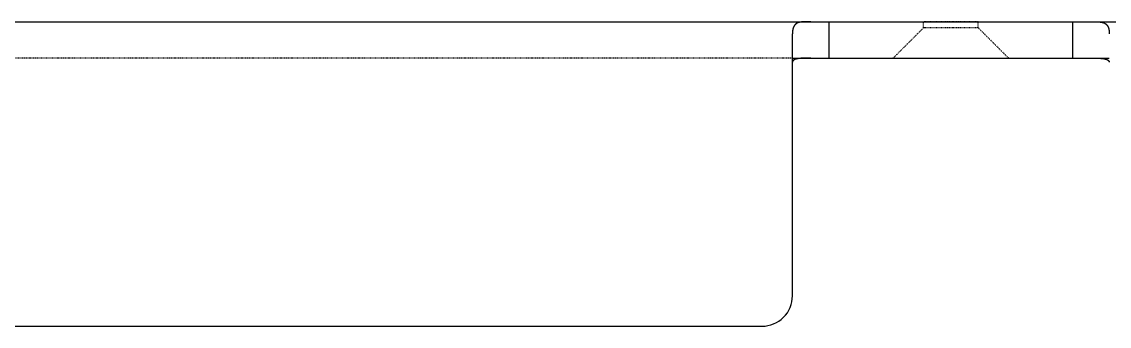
# Model space of a CAD drawing. Extents: x 365 to 1810, y 642 to 1032.
# Drawn here: x 808.8 to 987.3, y 642 to 692 of the extents above; entities that cross this region are included whole.
import ezdxf

# ---------------------------------------------------------------- set-up
doc = ezdxf.new("R2010")
doc.units = 0
doc.linetypes.add('HIDDEN', pattern=[0.2, 0.1, -0.1])
doc.layers.add('geometry', color=8, linetype='Continuous')

msp = doc.modelspace()

# ---------------------------------------------------------------- linework, layer by layer
at = {"layer": 'geometry', "linetype": 'CONTINUOUS'}
for points in [[(630.35, 692.02), (1810.35, 692.02)], [(935.42, 690.81), (935.41, 690.79)], [(935.41, 690.79), (935.41, 690.78)], [(935.43, 690.85), (935.42, 690.83)], [(935.42, 690.83), (935.42, 690.81)], [(935.44, 690.89), (935.43, 690.87)], [(935.43, 690.87), (935.43, 690.85)], [(935.45, 690.92), (935.44, 690.91)], [(935.44, 690.91), (935.44, 690.89)], [(935.46, 690.96), (935.45, 690.94)], [(935.45, 690.94), (935.45, 690.92)], [(935.47, 691), (935.46, 690.98)], [(935.46, 690.98), (935.46, 690.96)], [(935.48, 691.02), (935.47, 691)], [(935.49, 691.05), (935.48, 691.03)], [(935.48, 691.03), (935.48, 691.02)], [(935.5, 691.07), (935.49, 691.05)], [(935.51, 691.11), (935.5, 691.09)], [(935.5, 691.09), (935.5, 691.07)], [(935.52, 691.12), (935.51, 691.11)], [(935.53, 691.14), (935.52, 691.12)], [(935.53, 691.16), (935.53, 691.14)], [(935.55, 691.2), (935.54, 691.18)], [(935.54, 691.18), (935.53, 691.16)], [(935.56, 691.21), (935.55, 691.2)], [(935.57, 691.23), (935.56, 691.21)], [(935.58, 691.25), (935.57, 691.23)], [(935.59, 691.26), (935.58, 691.25)], [(935.6, 691.28), (935.59, 691.26)], [(935.62, 691.32), (935.61, 691.3)], [(935.61, 691.3), (935.6, 691.28)], [(935.63, 691.35), (935.62, 691.33)], [(935.62, 691.33), (935.62, 691.32)], [(935.65, 691.37), (935.63, 691.35)], [(935.66, 691.38), (935.65, 691.37)], [(935.67, 691.4), (935.66, 691.38)], [(935.68, 691.41), (935.67, 691.4)], [(935.69, 691.43), (935.68, 691.41)], [(935.7, 691.45), (935.69, 691.43)], [(935.71, 691.46), (935.7, 691.45)], [(935.72, 691.48), (935.71, 691.46)], [(935.74, 691.49), (935.72, 691.48)], [(935.75, 691.51), (935.74, 691.49)], [(935.76, 691.52), (935.75, 691.51)], [(935.77, 691.53), (935.76, 691.52)], [(935.79, 691.55), (935.77, 691.53)], [(935.8, 691.56), (935.79, 691.55)], [(935.81, 691.58), (935.8, 691.56)], [(935.83, 691.59), (935.81, 691.58)], [(935.84, 691.6), (935.83, 691.59)], [(935.85, 691.62), (935.84, 691.6)], [(935.87, 691.63), (935.85, 691.62)], [(935.88, 691.64), (935.87, 691.63)], [(935.89, 691.65), (935.88, 691.64)], [(935.91, 691.67), (935.89, 691.65)], [(935.92, 691.68), (935.91, 691.67)], [(935.94, 691.69), (935.92, 691.68)], [(935.96, 691.7), (935.94, 691.69)], [(935.97, 691.71), (935.96, 691.7)], [(935.99, 691.72), (935.97, 691.71)], [(936, 691.73), (935.99, 691.72)], [(936.02, 691.74), (936, 691.73)], [(936.03, 691.75), (936.02, 691.74)], [(936.05, 691.76), (936.03, 691.75)], [(936.07, 691.77), (936.05, 691.76)], [(936.08, 691.78), (936.07, 691.77)], [(936.1, 691.79), (936.08, 691.78)], [(936.12, 691.8), (936.1, 691.79)], [(936.13, 691.8), (936.12, 691.8)], [(936.15, 691.81), (936.13, 691.8)], [(936.17, 691.82), (936.15, 691.81)], [(936.18, 691.83), (936.17, 691.82)], [(936.2, 691.84), (936.18, 691.83)], [(936.22, 691.84), (936.2, 691.84)], [(936.24, 691.85), (936.22, 691.84)], [(936.26, 691.86), (936.24, 691.85)], [(936.27, 691.86), (936.26, 691.86)], [(936.29, 691.87), (936.27, 691.86)], [(936.31, 691.88), (936.29, 691.87)], [(936.33, 691.88), (936.31, 691.88)], [(936.35, 691.89), (936.33, 691.88)], [(936.37, 691.89), (936.35, 691.89)], [(936.38, 691.9), (936.37, 691.89)], [(936.4, 691.9), (936.38, 691.9)], [(936.42, 691.91), (936.4, 691.9)], [(936.44, 691.91), (936.42, 691.91)], [(936.46, 691.92), (936.44, 691.91)], [(936.48, 691.92), (936.46, 691.92)], [(936.5, 691.93), (936.48, 691.92)], [(936.52, 691.93), (936.5, 691.93)], [(936.54, 691.93), (936.52, 691.93)], [(936.55, 691.94), (936.54, 691.93)], [(936.57, 691.94), (936.55, 691.94)], [(936.59, 691.95), (936.57, 691.94)], [(936.61, 691.95), (936.59, 691.95)], [(936.63, 691.95), (936.61, 691.95)], [(936.65, 691.96), (936.63, 691.95)], [(936.67, 691.96), (936.65, 691.96)], [(936.69, 691.96), (936.67, 691.96)], [(936.71, 691.96), (936.69, 691.96)], [(936.73, 691.97), (936.71, 691.96)], [(936.75, 691.97), (936.73, 691.97)], [(936.77, 691.97), (936.75, 691.97)], [(936.79, 691.98), (936.77, 691.97)], [(936.81, 691.98), (936.79, 691.98)], [(936.83, 691.98), (936.81, 691.98)], [(936.85, 691.98), (936.83, 691.98)], [(936.86, 691.99), (936.85, 691.98)], [(936.88, 691.99), (936.86, 691.99)], [(936.9, 691.99), (936.88, 691.99)], [(936.92, 691.99), (936.9, 691.99)], [(936.94, 691.99), (936.92, 691.99)], [(936.96, 692), (936.94, 691.99)], [(936.98, 692), (936.96, 692)], [(937, 692), (936.98, 692)], [(937.02, 692), (937, 692)], [(937.04, 692), (937.02, 692)], [(937.06, 692), (937.04, 692)], [(937.08, 692), (937.06, 692)], [(937.1, 692.01), (937.08, 692)], [(937.11, 692.01), (937.1, 692.01)], [(937.13, 692.01), (937.11, 692.01)], [(937.15, 692.01), (937.13, 692.01)], [(937.17, 692.01), (937.15, 692.01)], [(937.19, 692.01), (937.17, 692.01)], [(937.21, 692.01), (937.19, 692.01)], [(937.23, 692.01), (937.21, 692.01)], [(937.25, 692.01), (937.23, 692.01)], [(937.27, 692.01), (937.25, 692.01)], [(937.29, 692.02), (937.27, 692.01)], [(937.3, 692.02), (937.29, 692.02)], [(937.32, 692.02), (937.3, 692.02)], [(937.34, 692.02), (937.32, 692.02)], [(937.36, 692.02), (937.34, 692.02)], [(937.38, 692.02), (937.36, 692.02)], [(937.4, 692.02), (937.38, 692.02)], [(937.42, 692.02), (937.4, 692.02)], [(937.44, 692.02), (937.42, 692.02)], [(937.46, 692.02), (937.44, 692.02)], [(937.48, 692.02), (937.46, 692.02)], [(937.49, 692.02), (937.48, 692.02)], [(937.51, 692.02), (937.49, 692.02)], [(937.53, 692.02), (937.51, 692.02)], [(937.55, 692.02), (937.53, 692.02)], [(937.57, 692.02), (937.55, 692.02)], [(937.59, 692.02), (937.57, 692.02)], [(937.61, 692.02), (937.59, 692.02)], [(937.63, 692.02), (937.61, 692.02)], [(937.65, 692.02), (937.63, 692.02)], [(937.66, 692.02), (937.65, 692.02)], [(937.68, 692.02), (937.66, 692.02)], [(937.7, 692.02), (937.68, 692.02)], [(937.72, 692.02), (937.7, 692.02)], [(937.74, 692.02), (937.72, 692.02)], [(937.76, 692.02), (937.74, 692.02)], [(937.78, 692.02), (937.76, 692.02)], [(937.8, 692.02), (937.78, 692.02)], [(937.82, 692.02), (937.8, 692.02)], [(937.84, 692.02), (937.82, 692.02)], [(937.85, 692.02), (937.84, 692.02)], [(937.87, 692.02), (937.85, 692.02)], [(937.89, 692.02), (937.87, 692.02)], [(937.91, 692.02), (937.89, 692.02)], [(937.93, 692.02), (937.91, 692.02)], [(937.95, 692.02), (937.93, 692.02)], [(937.97, 692.02), (937.95, 692.02)], [(937.99, 692.02), (937.97, 692.02)], [(938, 692.02), (937.99, 692.02)], [(938.02, 692.02), (938, 692.02)], [(938.04, 692.02), (938.02, 692.02)], [(938.06, 692.02), (938.04, 692.02)], [(938.08, 692.02), (938.06, 692.02)], [(938.1, 692.02), (938.08, 692.02)], [(938.12, 692.02), (938.1, 692.02)], [(938.14, 692.02), (938.12, 692.02)], [(938.16, 692.02), (938.14, 692.02)], [(938.17, 692.02), (938.16, 692.02)], [(938.19, 692.02), (938.17, 692.02)], [(938.21, 692.02), (938.19, 692.02)], [(938.23, 692.02), (938.21, 692.02)], [(938.25, 692.02), (938.23, 692.02)], [(938.27, 692.02), (938.25, 692.02)], [(938.29, 692.02), (938.27, 692.02)], [(938.31, 692.02), (938.29, 692.02)], [(938.33, 692.02), (938.31, 692.02)], [(938.35, 692.02), (938.33, 692.02)], [(941.35, 686.02), (941.35, 692.02)], [(981.35, 686.02), (981.35, 692.02)], [(984.35, 692.02), (984.37, 692.02)], [(984.37, 692.02), (984.38, 692.02)], [(984.38, 692.02), (984.4, 692.02)], [(984.4, 692.02), (984.42, 692.02)], [(984.42, 692.02), (984.44, 692.02)], [(984.44, 692.02), (984.46, 692.02)], [(984.46, 692.02), (984.48, 692.02)], [(984.48, 692.02), (984.5, 692.02)], [(984.5, 692.02), (984.52, 692.02)], [(984.52, 692.02), (984.54, 692.02)], [(984.54, 692.02), (984.55, 692.02)], [(984.55, 692.02), (984.57, 692.02)], [(984.57, 692.02), (984.59, 692.02)], [(984.59, 692.02), (984.61, 692.02)], [(984.61, 692.02), (984.63, 692.02)], [(984.63, 692.02), (984.65, 692.02)], [(984.65, 692.02), (984.67, 692.02)], [(984.67, 692.02), (984.69, 692.02)], [(984.69, 692.02), (984.71, 692.02)], [(984.71, 692.02), (984.73, 692.02)], [(984.73, 692.02), (984.74, 692.02)], [(984.74, 692.02), (984.76, 692.02)], [(984.76, 692.02), (984.78, 692.02)], [(984.78, 692.02), (984.8, 692.02)], [(984.8, 692.02), (984.82, 692.02)], [(984.82, 692.02), (984.84, 692.02)], [(984.84, 692.02), (984.86, 692.02)], [(984.86, 692.02), (984.88, 692.02)], [(984.88, 692.02), (984.9, 692.02)], [(984.9, 692.02), (984.91, 692.02)], [(984.91, 692.02), (984.93, 692.02)], [(984.93, 692.02), (984.95, 692.02)], [(984.95, 692.02), (984.97, 692.02)], [(984.97, 692.02), (984.99, 692.02)], [(984.99, 692.02), (985.01, 692.02)], [(985.01, 692.02), (985.03, 692.02)], [(985.03, 692.02), (985.05, 692.02)], [(985.05, 692.02), (985.07, 692.02)], [(985.07, 692.02), (985.09, 692.02)], [(985.09, 692.02), (985.1, 692.02)], [(985.1, 692.02), (985.12, 692.02)], [(985.12, 692.02), (985.14, 692.02)], [(985.14, 692.02), (985.16, 692.02)], [(985.16, 692.02), (985.18, 692.02)], [(985.18, 692.02), (985.2, 692.02)], [(985.2, 692.02), (985.22, 692.02)], [(985.22, 692.02), (985.24, 692.02)], [(985.24, 692.02), (985.25, 692.02)], [(985.25, 692.02), (985.27, 692.02)], [(985.27, 692.02), (985.29, 692.02)], [(985.29, 692.02), (985.31, 692.02)], [(985.31, 692.02), (985.33, 692.02)], [(985.33, 692.02), (985.35, 692.02)], [(985.35, 692.02), (985.37, 692.02)], [(985.37, 692.02), (985.39, 692.02)], [(985.39, 692.02), (985.41, 692.02)], [(985.41, 692.02), (985.43, 692.01)], [(985.43, 692.01), (985.45, 692.01)], [(985.45, 692.01), (985.46, 692.01)], [(985.46, 692.01), (985.48, 692.01)], [(985.48, 692.01), (985.5, 692.01)], [(985.5, 692.01), (985.52, 692.01)], [(985.52, 692.01), (985.54, 692.01)], [(985.54, 692.01), (985.56, 692.01)], [(985.56, 692.01), (985.58, 692.01)], [(985.58, 692.01), (985.6, 692.01)], [(985.6, 692.01), (985.62, 692)], [(985.62, 692), (985.64, 692)], [(985.64, 692), (985.65, 692)], [(985.65, 692), (985.67, 692)], [(985.67, 692), (985.69, 692)], [(985.69, 692), (985.71, 692)], [(985.71, 692), (985.73, 692)], [(985.73, 692), (985.75, 691.99)], [(985.75, 691.99), (985.77, 691.99)], [(985.77, 691.99), (985.79, 691.99)], [(985.79, 691.99), (985.81, 691.99)], [(985.81, 691.99), (985.83, 691.99)], [(985.83, 691.99), (985.85, 691.98)], [(985.85, 691.98), (985.87, 691.98)], [(985.87, 691.98), (985.89, 691.98)], [(985.89, 691.98), (985.9, 691.98)], [(985.9, 691.98), (985.92, 691.97)], [(985.92, 691.97), (985.94, 691.97)], [(985.94, 691.97), (985.96, 691.97)], [(985.96, 691.97), (985.98, 691.96)], [(985.98, 691.96), (986, 691.96)], [(986, 691.96), (986.02, 691.96)], [(986.02, 691.96), (986.04, 691.96)], [(986.04, 691.96), (986.06, 691.95)], [(986.06, 691.95), (986.08, 691.95)], [(986.08, 691.95), (986.1, 691.95)], [(986.1, 691.95), (986.12, 691.94)], [(986.12, 691.94), (986.14, 691.94)], [(986.14, 691.94), (986.16, 691.93)], [(986.16, 691.93), (986.18, 691.93)], [(986.18, 691.93), (986.2, 691.93)], [(986.2, 691.93), (986.21, 691.92)], [(986.21, 691.92), (986.23, 691.92)], [(986.23, 691.92), (986.25, 691.91)], [(986.25, 691.91), (986.27, 691.91)], [(986.27, 691.91), (986.29, 691.9)], [(986.29, 691.9), (986.31, 691.9)], [(986.31, 691.9), (986.33, 691.89)], [(986.33, 691.89), (986.35, 691.89)], [(986.35, 691.89), (986.36, 691.88)], [(986.36, 691.88), (986.38, 691.88)], [(986.38, 691.88), (986.4, 691.87)], [(986.4, 691.87), (986.42, 691.86)], [(986.42, 691.86), (986.44, 691.86)], [(986.44, 691.86), (986.45, 691.85)], [(986.45, 691.85), (986.47, 691.84)], [(986.47, 691.84), (986.49, 691.84)], [(986.49, 691.84), (986.51, 691.83)], [(986.51, 691.83), (986.52, 691.82)], [(986.52, 691.82), (986.54, 691.81)], [(986.54, 691.81), (986.56, 691.8)], [(986.56, 691.8), (986.58, 691.8)], [(986.58, 691.8), (986.59, 691.79)], [(986.59, 691.79), (986.61, 691.78)], [(986.61, 691.78), (986.63, 691.77)], [(986.63, 691.77), (986.64, 691.76)], [(986.64, 691.76), (986.66, 691.75)], [(986.66, 691.75), (986.67, 691.74)], [(986.67, 691.74), (986.69, 691.73)], [(986.69, 691.73), (986.71, 691.72)], [(986.71, 691.72), (986.72, 691.71)], [(986.72, 691.71), (986.74, 691.7)], [(986.74, 691.7), (986.75, 691.69)], [(986.75, 691.69), (986.77, 691.68)], [(986.77, 691.68), (986.78, 691.67)], [(986.78, 691.67), (986.8, 691.65)], [(986.8, 691.65), (986.81, 691.64)], [(986.81, 691.64), (986.83, 691.63)], [(986.83, 691.63), (986.84, 691.62)], [(986.84, 691.62), (986.85, 691.6)], [(986.85, 691.6), (986.87, 691.59)], [(986.87, 691.59), (986.88, 691.58)], [(986.88, 691.58), (986.89, 691.56)], [(986.89, 691.56), (986.91, 691.55)], [(986.91, 691.55), (986.92, 691.53)], [(986.92, 691.53), (986.93, 691.52)], [(986.93, 691.52), (986.95, 691.51)], [(986.95, 691.51), (986.96, 691.49)], [(986.96, 691.49), (986.97, 691.48)], [(986.97, 691.48), (986.98, 691.46)], [(986.98, 691.46), (986.99, 691.45)], [(986.99, 691.45), (987, 691.43)], [(987, 691.43), (987.01, 691.41)], [(987.01, 691.41), (987.03, 691.4)], [(987.03, 691.4), (987.04, 691.38)], [(987.04, 691.38), (987.05, 691.37)], [(987.05, 691.37), (987.06, 691.35)], [(987.06, 691.35), (987.07, 691.33)], [(987.07, 691.33), (987.08, 691.32)], [(987.08, 691.32), (987.09, 691.3)], [(987.09, 691.3), (987.1, 691.28)], [(987.1, 691.28), (987.11, 691.26)], [(987.11, 691.26), (987.12, 691.25)], [(987.12, 691.25), (987.12, 691.23)], [(987.12, 691.23), (987.13, 691.21)], [(987.13, 691.21), (987.14, 691.2)], [(987.14, 691.2), (987.15, 691.18)], [(987.15, 691.18), (987.16, 691.16)], [(987.16, 691.16), (987.17, 691.14)], [(987.17, 691.14), (987.17, 691.12)], [(987.17, 691.12), (987.18, 691.11)], [(987.18, 691.11), (987.19, 691.09)], [(987.19, 691.09), (987.2, 691.07)], [(987.2, 691.07), (987.2, 691.05)], [(987.2, 691.05), (987.21, 691.03)], [(987.21, 691.03), (987.22, 691.02)], [(987.22, 691.02), (987.22, 691)], [(987.22, 691), (987.23, 690.98)], [(987.23, 690.98), (987.23, 690.96)], [(987.23, 690.96), (987.24, 690.94)], [(987.24, 690.94), (987.25, 690.92)], [(987.25, 690.92), (987.25, 690.91)], [(987.25, 690.91), (987.26, 690.89)], [(987.26, 690.89), (987.26, 690.87)], [(987.26, 690.87), (987.27, 690.85)], [(987.27, 690.85), (987.27, 690.83)], [(987.27, 690.83), (987.27, 690.81)], [(987.27, 690.81), (987.28, 690.79)], [(987.28, 690.79), (987.28, 690.78)], [(935.36, 690.36), (935.35, 690.34)], [(935.35, 690.34), (935.35, 690.32)], [(935.35, 690.32), (935.35, 690.3)], [(935.35, 690.3), (935.35, 690.28)], [(935.35, 690.28), (935.35, 690.26)], [(935.35, 690.26), (935.35, 690.25)], [(935.35, 690.25), (935.35, 690.23)], [(935.35, 690.23), (935.35, 690.21)], [(935.35, 690.21), (935.35, 690.19)], [(935.35, 690.19), (935.35, 690.17)], [(935.35, 690.17), (935.35, 690.15)], [(935.35, 690.15), (935.35, 690.13)], [(935.35, 690.13), (935.35, 690.11)], [(935.35, 690.11), (935.35, 690.09)], [(935.35, 690.09), (935.35, 690.07)], [(935.35, 690.07), (935.35, 690.05)], [(935.35, 647.02), (935.35, 690.05)], [(935.37, 690.49), (935.36, 690.47)], [(935.36, 690.47), (935.36, 690.46)], [(935.36, 690.46), (935.36, 690.44)], [(935.36, 690.44), (935.36, 690.42)], [(935.36, 690.42), (935.36, 690.4)], [(935.36, 690.4), (935.36, 690.38)], [(935.36, 690.38), (935.36, 690.36)], [(935.38, 690.59), (935.37, 690.57)], [(935.37, 690.57), (935.37, 690.55)], [(935.37, 690.55), (935.37, 690.53)], [(935.37, 690.53), (935.37, 690.51)], [(935.37, 690.51), (935.37, 690.49)], [(935.39, 690.66), (935.38, 690.64)], [(935.38, 690.64), (935.38, 690.63)], [(935.38, 690.63), (935.38, 690.61)], [(935.38, 690.61), (935.38, 690.59)], [(935.39, 690.7), (935.39, 690.68)], [(935.39, 690.68), (935.39, 690.66)], [(935.41, 690.76), (935.4, 690.74)], [(935.4, 690.74), (935.4, 690.72)], [(935.4, 690.72), (935.39, 690.7)], [(935.41, 690.78), (935.41, 690.76)], [(987.28, 690.78), (987.29, 690.76)], [(987.29, 690.76), (987.29, 690.74)], [(987.29, 690.74), (987.29, 690.72)], [(987.29, 690.72), (987.3, 690.7)], [(987.3, 690.7), (987.3, 690.68)], [(987.3, 690.68), (987.3, 690.66)], [(987.3, 690.66), (987.31, 690.64)], [(987.31, 690.64), (987.31, 690.63)], [(987.31, 690.63), (987.31, 690.61)], [(987.31, 690.61), (987.32, 690.59)], [(987.32, 690.59), (987.32, 690.57)], [(987.32, 690.57), (987.32, 690.55)], [(987.32, 690.55), (987.32, 690.53)], [(987.32, 690.53), (987.33, 690.51)], [(987.33, 690.51), (987.33, 690.49)], [(987.33, 690.49), (987.33, 690.47)], [(987.33, 690.47), (987.33, 690.46)], [(987.33, 690.46), (987.33, 690.44)], [(987.33, 690.44), (987.33, 690.42)], [(987.33, 690.42), (987.34, 690.4)], [(987.34, 690.4), (987.34, 690.38)], [(987.34, 690.38), (987.34, 690.36)], [(987.34, 690.36), (987.34, 690.34)], [(987.34, 690.34), (987.34, 690.32)], [(987.34, 690.32), (987.34, 690.3)], [(987.34, 690.3), (987.34, 690.28)], [(987.34, 690.28), (987.34, 690.26)], [(987.34, 690.26), (987.34, 690.25)], [(987.34, 690.25), (987.34, 690.23)], [(987.34, 690.23), (987.34, 690.21)], [(987.34, 690.21), (987.35, 690.19)], [(987.35, 690.19), (987.35, 690.17)], [(987.35, 690.17), (987.35, 690.15)], [(987.35, 690.15), (987.35, 690.13)], [(987.35, 690.13), (987.35, 690.11)], [(987.35, 690.11), (987.35, 690.09)], [(987.35, 690.09), (987.35, 690.07)], [(987.35, 690.07), (987.35, 690.05)], [(935.35, 686.02), (987.35, 686.02)], [(935.36, 685.46), (935.35, 685.44)], [(935.35, 685.44), (935.35, 685.42)], [(935.37, 685.49), (935.36, 685.48)], [(935.36, 685.48), (935.36, 685.46)], [(935.38, 685.53), (935.37, 685.51)], [(935.37, 685.51), (935.37, 685.49)], [(935.39, 685.54), (935.38, 685.53)], [(935.4, 685.56), (935.39, 685.54)], [(935.41, 685.57), (935.4, 685.56)], [(935.42, 685.59), (935.41, 685.57)], [(935.43, 685.6), (935.42, 685.59)], [(935.44, 685.62), (935.43, 685.6)], [(935.45, 685.63), (935.44, 685.62)], [(935.46, 685.64), (935.45, 685.63)], [(935.48, 685.66), (935.46, 685.64)], [(935.49, 685.67), (935.48, 685.66)], [(935.5, 685.68), (935.49, 685.67)], [(935.52, 685.7), (935.5, 685.68)], [(935.53, 685.71), (935.52, 685.7)], [(935.55, 685.72), (935.53, 685.71)], [(935.57, 685.73), (935.55, 685.72)], [(935.58, 685.74), (935.57, 685.73)], [(935.6, 685.75), (935.58, 685.74)], [(935.62, 685.76), (935.6, 685.75)], [(935.64, 685.77), (935.62, 685.76)], [(935.66, 685.78), (935.64, 685.77)], [(935.68, 685.79), (935.66, 685.78)], [(935.7, 685.8), (935.68, 685.79)], [(935.72, 685.81), (935.7, 685.8)], [(935.74, 685.82), (935.72, 685.81)], [(935.76, 685.83), (935.74, 685.82)], [(935.78, 685.84), (935.76, 685.83)], [(935.8, 685.84), (935.78, 685.84)], [(935.82, 685.85), (935.8, 685.84)], [(935.84, 685.86), (935.82, 685.85)], [(935.87, 685.87), (935.84, 685.86)], [(935.89, 685.87), (935.87, 685.87)], [(935.91, 685.88), (935.89, 685.87)], [(935.93, 685.89), (935.91, 685.88)], [(935.96, 685.89), (935.93, 685.89)], [(935.98, 685.9), (935.96, 685.89)], [(936, 685.9), (935.98, 685.9)], [(936.03, 685.91), (936, 685.9)], [(936.05, 685.92), (936.03, 685.91)], [(936.08, 685.92), (936.05, 685.92)], [(936.1, 685.93), (936.08, 685.92)], [(936.12, 685.93), (936.1, 685.93)], [(936.15, 685.94), (936.12, 685.93)], [(936.17, 685.94), (936.15, 685.94)], [(936.2, 685.95), (936.17, 685.94)], [(936.22, 685.95), (936.2, 685.95)], [(936.24, 685.95), (936.22, 685.95)], [(936.27, 685.96), (936.24, 685.95)], [(936.29, 685.96), (936.27, 685.96)], [(936.32, 685.97), (936.29, 685.96)], [(936.34, 685.97), (936.32, 685.97)], [(936.37, 685.97), (936.34, 685.97)], [(936.39, 685.98), (936.37, 685.97)], [(936.41, 685.98), (936.39, 685.98)], [(936.44, 685.98), (936.41, 685.98)], [(936.46, 685.99), (936.44, 685.98)], [(936.48, 685.99), (936.46, 685.99)], [(936.51, 685.99), (936.48, 685.99)], [(936.53, 685.99), (936.51, 685.99)], [(936.55, 686), (936.53, 685.99)], [(936.58, 686), (936.55, 686)], [(936.6, 686), (936.58, 686)], [(936.62, 686), (936.6, 686)], [(936.64, 686.01), (936.62, 686)], [(936.66, 686.01), (936.64, 686.01)], [(936.69, 686.01), (936.66, 686.01)], [(936.71, 686.01), (936.69, 686.01)], [(936.73, 686.01), (936.71, 686.01)], [(936.75, 686.02), (936.73, 686.01)], [(936.77, 686.02), (936.75, 686.02)], [(936.79, 686.02), (936.77, 686.02)], [(936.82, 686.02), (936.79, 686.02)], [(936.84, 686.02), (936.82, 686.02)], [(936.86, 686.02), (936.84, 686.02)], [(936.88, 686.03), (936.86, 686.02)], [(936.9, 686.03), (936.88, 686.03)], [(936.92, 686.03), (936.9, 686.03)], [(936.94, 686.03), (936.92, 686.03)], [(936.96, 686.03), (936.94, 686.03)], [(936.98, 686.03), (936.96, 686.03)], [(937, 686.03), (936.98, 686.03)], [(937.02, 686.03), (937, 686.03)], [(937.04, 686.03), (937.02, 686.03)], [(937.07, 686.03), (937.04, 686.03)], [(937.09, 686.03), (937.07, 686.03)], [(937.11, 686.04), (937.09, 686.03)], [(937.12, 686.04), (937.11, 686.04)], [(937.14, 686.04), (937.12, 686.04)], [(937.16, 686.04), (937.14, 686.04)], [(937.18, 686.04), (937.16, 686.04)], [(937.2, 686.04), (937.18, 686.04)], [(937.22, 686.04), (937.2, 686.04)], [(937.24, 686.04), (937.22, 686.04)], [(937.26, 686.04), (937.24, 686.04)], [(937.28, 686.04), (937.26, 686.04)], [(937.3, 686.04), (937.28, 686.04)], [(937.32, 686.04), (937.3, 686.04)], [(937.34, 686.04), (937.32, 686.04)], [(937.36, 686.04), (937.34, 686.04)], [(937.38, 686.04), (937.36, 686.04)], [(937.4, 686.04), (937.38, 686.04)], [(937.42, 686.04), (937.4, 686.04)], [(937.43, 686.04), (937.42, 686.04)], [(937.45, 686.04), (937.43, 686.04)], [(937.47, 686.04), (937.45, 686.04)], [(937.49, 686.04), (937.47, 686.04)], [(937.51, 686.04), (937.49, 686.04)], [(937.53, 686.04), (937.51, 686.04)], [(937.55, 686.04), (937.53, 686.04)], [(937.57, 686.04), (937.55, 686.04)], [(937.59, 686.03), (937.57, 686.04)], [(937.61, 686.03), (937.59, 686.03)], [(937.62, 686.03), (937.61, 686.03)], [(937.64, 686.03), (937.62, 686.03)], [(937.66, 686.03), (937.64, 686.03)], [(937.68, 686.03), (937.66, 686.03)], [(937.7, 686.03), (937.68, 686.03)], [(937.72, 686.03), (937.7, 686.03)], [(937.74, 686.03), (937.72, 686.03)], [(937.75, 686.03), (937.74, 686.03)], [(937.77, 686.03), (937.75, 686.03)], [(937.79, 686.03), (937.77, 686.03)], [(937.81, 686.03), (937.79, 686.03)], [(937.83, 686.03), (937.81, 686.03)], [(937.85, 686.03), (937.83, 686.03)], [(937.87, 686.03), (937.85, 686.03)], [(937.88, 686.03), (937.87, 686.03)], [(937.9, 686.03), (937.88, 686.03)], [(937.92, 686.03), (937.9, 686.03)], [(937.94, 686.02), (937.92, 686.03)], [(937.96, 686.02), (937.94, 686.02)], [(937.98, 686.02), (937.96, 686.02)], [(938, 686.02), (937.98, 686.02)], [(938.02, 686.02), (938, 686.02)], [(938.04, 686.02), (938.02, 686.02)], [(938.05, 686.02), (938.04, 686.02)], [(938.07, 686.02), (938.05, 686.02)], [(938.09, 686.02), (938.07, 686.02)], [(938.11, 686.02), (938.09, 686.02)], [(938.13, 686.02), (938.11, 686.02)], [(938.15, 686.02), (938.13, 686.02)], [(938.17, 686.02), (938.15, 686.02)], [(938.19, 686.02), (938.17, 686.02)], [(938.21, 686.02), (938.19, 686.02)], [(938.23, 686.02), (938.21, 686.02)], [(938.25, 686.02), (938.23, 686.02)], [(938.27, 686.02), (938.25, 686.02)], [(938.29, 686.02), (938.27, 686.02)], [(938.31, 686.02), (938.29, 686.02)], [(938.33, 686.02), (938.31, 686.02)], [(938.35, 686.02), (938.33, 686.02)], [(984.35, 686.02), (984.37, 686.02)], [(984.37, 686.02), (984.39, 686.02)], [(984.39, 686.02), (984.41, 686.02)], [(984.41, 686.02), (984.42, 686.02)], [(984.42, 686.02), (984.45, 686.02)], [(984.45, 686.02), (984.46, 686.02)], [(984.46, 686.02), (984.48, 686.02)], [(984.48, 686.02), (984.5, 686.02)], [(984.5, 686.02), (984.52, 686.02)], [(984.52, 686.02), (984.54, 686.02)], [(984.54, 686.02), (984.56, 686.02)], [(984.56, 686.02), (984.58, 686.02)], [(984.58, 686.02), (984.6, 686.02)], [(984.6, 686.02), (984.62, 686.02)], [(984.62, 686.02), (984.64, 686.02)], [(984.64, 686.02), (984.66, 686.02)], [(984.66, 686.02), (984.67, 686.02)], [(984.67, 686.02), (984.69, 686.02)], [(984.69, 686.02), (984.71, 686.02)], [(984.71, 686.02), (984.73, 686.02)], [(984.73, 686.02), (984.75, 686.02)], [(984.75, 686.02), (984.77, 686.03)], [(984.77, 686.03), (984.79, 686.03)], [(984.79, 686.03), (984.81, 686.03)], [(984.81, 686.03), (984.83, 686.03)], [(984.83, 686.03), (984.85, 686.03)], [(984.85, 686.03), (984.86, 686.03)], [(984.86, 686.03), (984.88, 686.03)], [(984.88, 686.03), (984.9, 686.03)], [(984.9, 686.03), (984.92, 686.03)], [(984.92, 686.03), (984.94, 686.03)], [(984.94, 686.03), (984.96, 686.03)], [(984.96, 686.03), (984.98, 686.03)], [(984.98, 686.03), (984.99, 686.03)], [(984.99, 686.03), (985.01, 686.03)], [(985.01, 686.03), (985.03, 686.03)], [(985.03, 686.03), (985.05, 686.03)], [(985.05, 686.03), (985.07, 686.03)], [(985.07, 686.03), (985.09, 686.03)], [(985.09, 686.03), (985.11, 686.03)], [(985.11, 686.03), (985.12, 686.04)], [(985.12, 686.04), (985.14, 686.04)], [(985.14, 686.04), (985.16, 686.04)], [(985.16, 686.04), (985.18, 686.04)], [(985.18, 686.04), (985.2, 686.04)], [(985.2, 686.04), (985.22, 686.04)], [(985.22, 686.04), (985.24, 686.04)], [(985.24, 686.04), (985.26, 686.04)], [(985.26, 686.04), (985.28, 686.04)], [(985.28, 686.04), (985.29, 686.04)], [(985.29, 686.04), (985.31, 686.04)], [(985.31, 686.04), (985.33, 686.04)], [(985.33, 686.04), (985.35, 686.04)], [(985.35, 686.04), (985.37, 686.04)], [(985.37, 686.04), (985.39, 686.04)], [(985.39, 686.04), (985.41, 686.04)], [(985.41, 686.04), (985.43, 686.04)], [(985.43, 686.04), (985.45, 686.04)], [(985.45, 686.04), (985.47, 686.04)], [(985.47, 686.04), (985.49, 686.04)], [(985.49, 686.04), (985.51, 686.04)], [(985.51, 686.04), (985.53, 686.04)], [(985.53, 686.04), (985.55, 686.04)], [(985.55, 686.04), (985.57, 686.04)], [(985.57, 686.04), (985.59, 686.04)], [(985.59, 686.04), (985.61, 686.03)], [(985.61, 686.03), (985.63, 686.03)], [(985.63, 686.03), (985.65, 686.03)], [(985.65, 686.03), (985.67, 686.03)], [(985.67, 686.03), (985.69, 686.03)], [(985.69, 686.03), (985.71, 686.03)], [(985.71, 686.03), (985.73, 686.03)], [(985.73, 686.03), (985.75, 686.03)], [(985.75, 686.03), (985.77, 686.03)], [(985.77, 686.03), (985.79, 686.03)], [(985.79, 686.03), (985.81, 686.03)], [(985.81, 686.03), (985.83, 686.02)], [(985.83, 686.02), (985.86, 686.02)], [(985.86, 686.02), (985.88, 686.02)], [(985.88, 686.02), (985.9, 686.02)], [(985.9, 686.02), (985.92, 686.02)], [(985.92, 686.02), (985.94, 686.02)], [(985.94, 686.02), (985.96, 686.01)], [(985.96, 686.01), (985.98, 686.01)], [(985.98, 686.01), (986.01, 686.01)], [(986.01, 686.01), (986.03, 686.01)], [(986.03, 686.01), (986.05, 686.01)], [(986.05, 686.01), (986.07, 686)], [(986.07, 686), (986.1, 686)], [(986.1, 686), (986.12, 686)], [(986.12, 686), (986.14, 686)], [(986.14, 686), (986.16, 685.99)], [(986.16, 685.99), (986.19, 685.99)], [(986.19, 685.99), (986.21, 685.99)], [(986.21, 685.99), (986.23, 685.99)], [(986.23, 685.99), (986.26, 685.98)], [(986.26, 685.98), (986.28, 685.98)], [(986.28, 685.98), (986.3, 685.98)], [(986.3, 685.98), (986.33, 685.97)], [(986.33, 685.97), (986.35, 685.97)], [(986.35, 685.97), (986.38, 685.97)], [(986.38, 685.97), (986.4, 685.96)], [(986.4, 685.96), (986.42, 685.96)], [(986.42, 685.96), (986.45, 685.95)], [(986.45, 685.95), (986.47, 685.95)], [(986.47, 685.95), (986.5, 685.95)], [(986.5, 685.95), (986.52, 685.94)], [(986.52, 685.94), (986.54, 685.94)], [(986.54, 685.94), (986.57, 685.93)], [(986.57, 685.93), (986.59, 685.93)], [(986.59, 685.93), (986.62, 685.92)], [(986.62, 685.92), (986.64, 685.92)], [(986.64, 685.92), (986.66, 685.91)], [(986.66, 685.91), (986.69, 685.9)], [(986.69, 685.9), (986.71, 685.9)], [(986.71, 685.9), (986.74, 685.89)], [(986.74, 685.89), (986.76, 685.89)], [(986.76, 685.89), (986.78, 685.88)], [(986.78, 685.88), (986.8, 685.87)], [(986.8, 685.87), (986.83, 685.87)], [(986.83, 685.87), (986.85, 685.86)], [(986.85, 685.86), (986.87, 685.85)], [(986.87, 685.85), (986.89, 685.84)], [(986.89, 685.84), (986.91, 685.84)], [(986.91, 685.84), (986.94, 685.83)], [(986.94, 685.83), (986.96, 685.82)], [(986.96, 685.82), (986.98, 685.81)], [(986.98, 685.81), (987, 685.8)], [(987, 685.8), (987.02, 685.79)], [(987.02, 685.79), (987.04, 685.78)], [(987.04, 685.78), (987.05, 685.77)], [(987.05, 685.77), (987.07, 685.76)], [(987.07, 685.76), (987.09, 685.75)], [(987.09, 685.75), (987.11, 685.74)], [(987.11, 685.74), (987.13, 685.73)], [(987.13, 685.73), (987.14, 685.72)], [(987.14, 685.72), (987.16, 685.71)], [(987.16, 685.71), (987.17, 685.7)], [(987.17, 685.7), (987.19, 685.68)], [(987.19, 685.68), (987.2, 685.67)], [(987.2, 685.67), (987.22, 685.66)], [(987.22, 685.66), (987.23, 685.64)], [(987.23, 685.64), (987.24, 685.63)], [(987.24, 685.63), (987.25, 685.62)], [(987.25, 685.62), (987.27, 685.6)], [(987.27, 685.6), (987.28, 685.59)], [(987.28, 685.59), (987.29, 685.57)], [(987.29, 685.57), (987.3, 685.56)], [(987.3, 685.56), (987.3, 685.54)], [(987.3, 685.54), (987.31, 685.53)], [(987.31, 685.53), (987.32, 685.51)], [(987.32, 685.51), (987.33, 685.49)], [(987.33, 685.49), (987.33, 685.48)], [(987.33, 685.48), (987.34, 685.46)], [(987.34, 685.46), (987.34, 685.44)], [(987.34, 685.44), (987.34, 685.42)], [(935.35, 685.42), (935.35, 685.4)], [(935.35, 685.4), (935.35, 685.38)], [(935.35, 685.38), (935.35, 685.36)], [(987.34, 685.42), (987.35, 685.4)], [(987.35, 685.4), (987.35, 685.38)], [(987.35, 685.38), (987.35, 685.36)], [(738.35, 642.02), (930.35, 642.02)]]:
    msp.add_lwpolyline(points, dxfattribs=at)
at = {"layer": 'geometry', "linetype": 'HIDDEN'}
for points in [[(956.85, 691.02), (951.85, 686.02)], [(956.85, 691.02), (956.85, 692.02)], [(965.85, 692.02), (956.85, 692.02)], [(965.85, 691.02), (956.85, 691.02)], [(965.85, 691.02), (965.85, 692.02)], [(965.85, 691.02), (970.85, 686.02)], [(935.35, 686.02), (733.35, 686.02)]]:
    msp.add_lwpolyline(points, dxfattribs=at)
at = {"layer": 'geometry', "linetype": 'CONTINUOUS'}
msp.add_lwpolyline([(930.35, 642.02, 0.414214), (935.35, 647.02)], format="xyb", dxfattribs=at)

doc.saveas('drawing.dxf')
